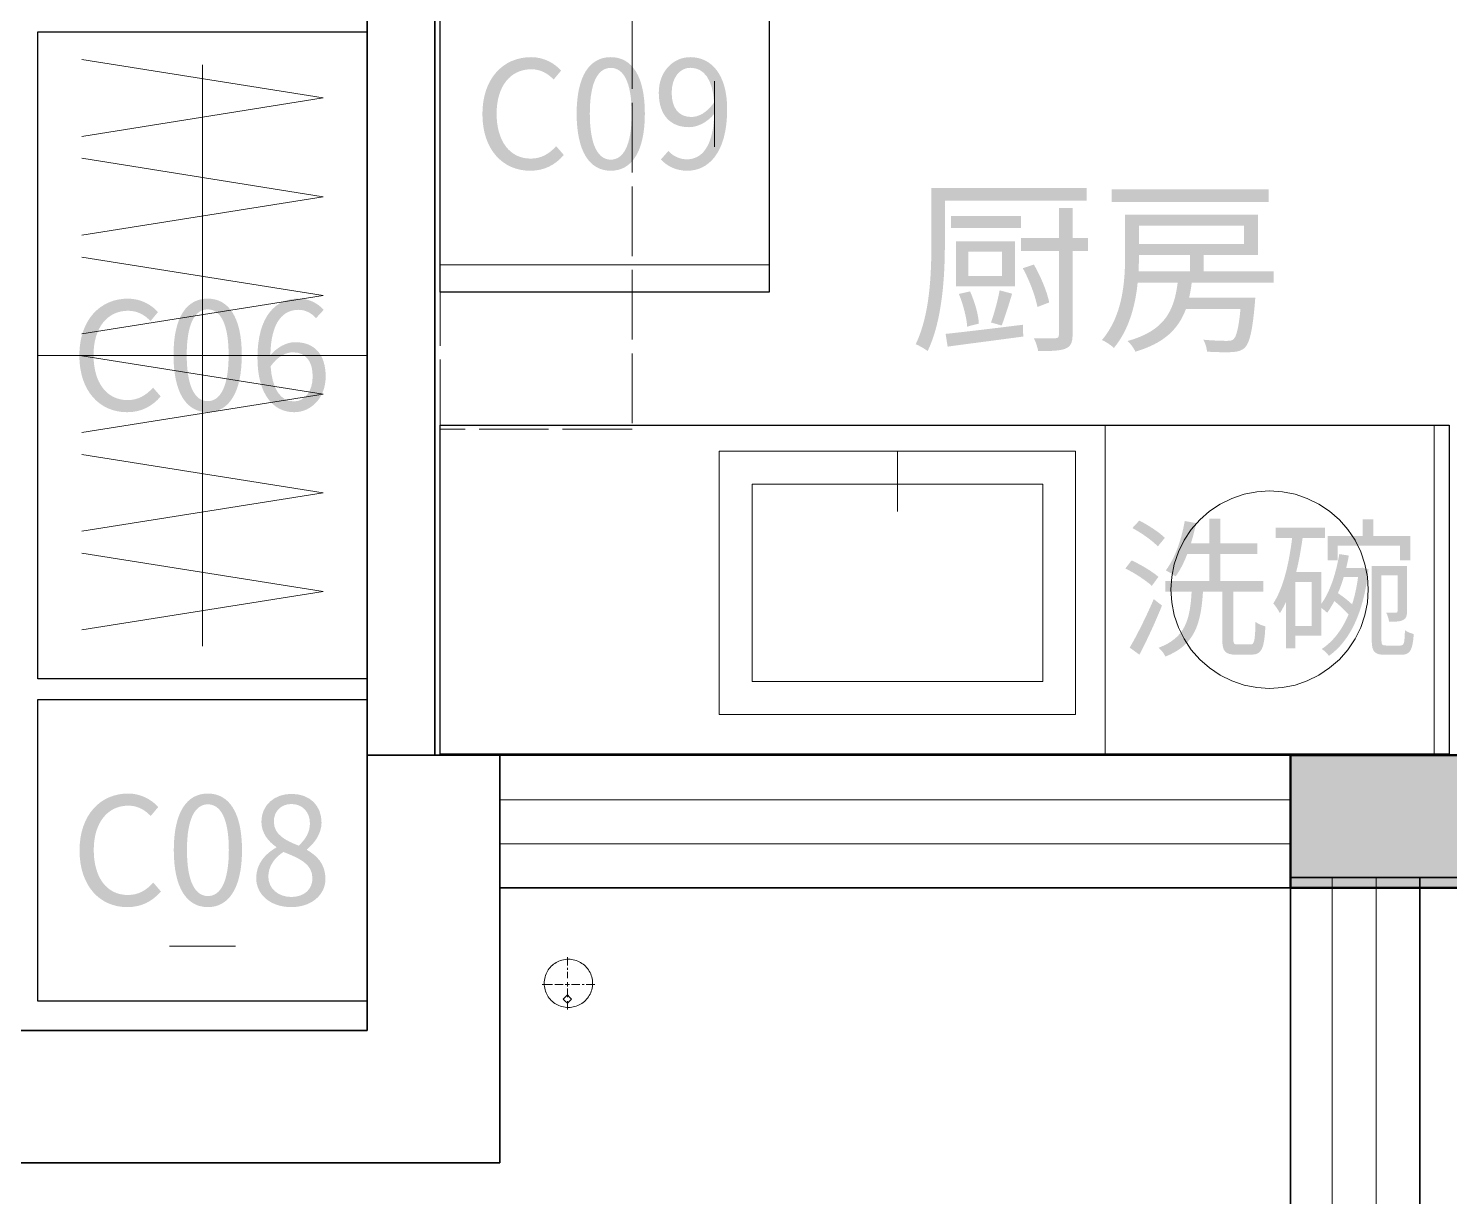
# Model space of a CAD drawing. Header units: millimetres. Extents: x -4600 to 229000, y -4300 to 19460.
# Drawn here: x 45732 to 48324, y 3566 to 5696 of the extents above; entities that cross this region are included whole.
import ezdxf

# ---------------------------------------------------------------- set-up
doc = ezdxf.new("R2010")
doc.units = ezdxf.units.MM
doc.header["$LTSCALE"] = 100
doc.linetypes.add('DASHED', pattern=[1.524, 1.27, -0.254])
for name, color, linetype, lineweight in [('A-APPLIANCE', 4, 'Continuous', 18), ('A-CAB-UPPER', 32, 'DASHED', 13), ('A-CABINET', 32, 'Continuous', 25), ('A-EX-SERVICE', 6, 'Continuous', 13), ('A-EX-STRUCT', 7, 'Continuous', 50), ('A-EX-WALL', 7, 'Continuous', 35), ('A-EX-WINDOW', 4, 'Continuous', 18), ('A-SANITARY', 4, 'Continuous', 18), ('A-TEXT', 7, 'Continuous', 18), ('R2-DETAIL', 7, 'Continuous', 13)]:
    doc.layers.add(name, color=color, linetype=linetype, lineweight=lineweight)

# ---------------------------------------------------------------- blocks, each defined once
blk = doc.blocks.new('SOURCE_PROPOSED')
at = {"layer": 'A-EX-STRUCT'}
blk.add_hatch(color=256, dxfattribs=at).paths.add_polyline_path([(8931.4, 3271.9), (9172.2, 3271.9), (9172.2, 2328.5), (8033.6, 2328.5), (8033.6, 2570.8), (8931.4, 2570.8)])
at = {"layer": 'A-EX-SERVICE'}
for p, q in [((6714.8, 2187.1), (6714.8, 2202.4)), ((6714.8, 2179.4), (6714.8, 2183.2)), ((6668.7, 2152.6), (6684.1, 2152.6)), ((6684.1, 2152.6), (6687.9, 2152.6)), ((6691.8, 2152.6), (6707.1, 2152.6)), ((6711, 2152.6), (6718.6, 2152.6)), ((6714.8, 2164.1), (6714.8, 2175.6)), ((6714.8, 2148.8), (6714.8, 2156.5)), ((6722.5, 2152.6), (6737.8, 2152.6)), ((6741.7, 2152.6), (6745.5, 2152.6)), ((6749.4, 2152.6), (6764.7, 2152.6)), ((6711, 2129.7), (6707.1, 2125.9)), ((6707.1, 2125.9), (6711, 2122.1)), ((6714.8, 2133.5), (6711, 2129.7)), ((6714.8, 2129.7), (6714.8, 2145)), ((6718.6, 2129.7), (6714.8, 2133.5)), ((6722.5, 2125.9), (6718.6, 2129.7)), ((6718.6, 2122.1), (6722.5, 2125.9)), ((6711, 2122.1), (6714.8, 2118.2)), ((6714.8, 2106.8), (6714.8, 2122.1)), ((6714.8, 2118.2), (6718.6, 2122.1))]:
    blk.add_line(p, q, dxfattribs=at)
for points in [[(6716.7, 2198.5), (6713.7, 2198.4), (6710.7, 2198.1), (6707.8, 2197.6), (6705, 2197), (6702.2, 2196.1), (6699.5, 2195.1), (6696.9, 2193.9), (6694.4, 2192.5), (6692, 2191), (6689.7, 2189.4), (6687.6, 2187.6), (6685.5, 2185.7), (6683.6, 2183.6), (6681.8, 2181.4), (6680.1, 2179.1), (6678.6, 2176.8), (6677.2, 2174.3), (6676, 2171.7), (6675, 2169), (6674.1, 2166.2), (6673.5, 2163.4), (6673, 2160.5), (6672.7, 2157.6), (6672.6, 2154.6)], [(6760.9, 2154.6), (6760.8, 2157.6), (6760.5, 2160.5), (6760, 2163.4), (6759.3, 2166.2), (6758.4, 2169), (6757.4, 2171.7), (6756.2, 2174.3), (6754.9, 2176.8), (6753.3, 2179.1), (6751.7, 2181.4), (6749.9, 2183.6), (6747.9, 2185.7), (6745.9, 2187.6), (6743.7, 2189.4), (6741.4, 2191), (6739, 2192.5), (6736.5, 2193.9), (6733.9, 2195.1), (6731.2, 2196.1), (6728.5, 2197), (6725.6, 2197.6), (6722.7, 2198.1), (6719.7, 2198.4), (6716.7, 2198.5)], [(6672.6, 2154.6), (6672.7, 2151.5), (6673, 2148.6), (6673.5, 2145.7), (6674.1, 2142.9), (6675, 2140.1), (6676, 2137.4), (6677.2, 2134.9), (6678.6, 2132.4), (6680.1, 2130), (6681.8, 2127.7), (6683.6, 2125.5), (6685.5, 2123.5), (6687.6, 2121.5), (6689.7, 2119.7), (6692, 2118.1), (6694.4, 2116.6), (6696.9, 2115.2), (6699.5, 2114), (6702.2, 2113), (6705, 2112.2), (6707.8, 2111.5), (6710.7, 2111), (6713.7, 2110.7), (6716.7, 2110.6)], [(6716.7, 2110.6), (6719.7, 2110.7), (6722.7, 2111), (6725.6, 2111.5), (6728.5, 2112.2), (6731.2, 2113), (6733.9, 2114), (6736.5, 2115.2), (6739, 2116.6), (6741.4, 2118.1), (6743.7, 2119.7), (6745.9, 2121.5), (6747.9, 2123.5), (6749.9, 2125.5), (6751.7, 2127.7), (6753.3, 2130), (6754.9, 2132.4), (6756.2, 2134.9), (6757.4, 2137.4), (6758.4, 2140.1), (6759.3, 2142.9), (6760, 2145.7), (6760.5, 2148.6), (6760.8, 2151.5), (6760.9, 2154.6)]]:
    blk.add_lwpolyline(points, dxfattribs=at)
at = {"layer": 'A-EX-STRUCT'}
blk.add_lwpolyline([(8931.4, 3271.9), (9172.2, 3271.9), (9172.2, 2328.5), (8033.6, 2328.5), (8033.6, 2570.8), (8931.4, 2570.8)], close=True, dxfattribs=at)
at = {"layer": 'A-EX-WALL'}
for p, q in [((6350, 4851.4), (6350, 2068.5)), ((6472.9, 4851.4), (6472.9, 2570.8)), ((8931.4, 2570.8), (6350, 2570.8)), ((6591.9, 2328.5), (6591.9, 2570.8)), ((8033.6, 2328.5), (8033.6, 2570.8)), ((8270, 2347.6), (8033.6, 2347.6)), ((8270, 2347.6), (8270, 0)), ((8270, 2347.6), (9271.6, 2347.6)), ((6591.9, 2328.5), (6591.9, 1827.6)), ((8033.6, 2328.5), (6591.9, 2328.5)), ((8033.6, -240.9), (8033.6, 2328.5)), ((6350, 2068.5), (2720, 2068.5)), ((6591.9, 1827.6), (4601.6, 1827.6))]:
    blk.add_line(p, q, dxfattribs=at)
at = {"layer": 'A-EX-WINDOW'}
for p, q in [((8033.6, 2489.4), (6591.9, 2489.4)), ((8033.6, 2408.8), (6591.9, 2408.8)), ((8109.9, 0), (8109.9, 2347.6)), ((8189.9, 0), (8189.9, 2347.6))]:
    blk.add_line(p, q, dxfattribs=at)
blk = doc.blocks.new('FURNITURE_DESIGN')
at = {"layer": 'A-TEXT'}
h = blk.add_hatch(color=256, dxfattribs=at)
edge = h.paths.add_edge_path()
edge.add_spline(control_points=[(6647, 3636.3), (6672.9, 3636.3), (6692.5, 3646.7), (6708.4, 3665)], knot_values=[0, 0, 0, 0, 1, 1, 1, 1], degree=3, periodic=0)
edge.add_line((6708.4, 3665), (6694.4, 3681.1))
edge.add_spline(control_points=[(6694.4, 3681.1), (6681.6, 3666.9), (6667.2, 3658.4), (6648.1, 3658.4), (6609.9, 3658.4), (6585.8, 3690.1), (6585.8, 3740.5), (6585.8, 3790.5), (6611.2, 3821.3), (6648.9, 3821.3), (6666.1, 3821.3), (6679.2, 3813.7), (6689.8, 3802.5)], knot_values=[0, 0, 0, 0, 1, 1, 1, 2, 2, 2, 3, 3, 3, 4, 4, 4, 4], degree=3, periodic=0)
edge.add_line((6689.8, 3802.5), (6703.4, 3818.9))
edge.add_spline(control_points=[(6703.4, 3818.9), (6692, 3831.7), (6672.9, 3843.4), (6648.6, 3843.4), (6597.9, 3843.4), (6559.9, 3804.4), (6559.9, 3739.7), (6559.9, 3674.8), (6597, 3636.3), (6647, 3636.3)], knot_values=[0, 0, 0, 0, 1, 1, 1, 2, 2, 2, 3, 3, 3, 3], degree=3, periodic=0)
h = blk.add_hatch(color=256, dxfattribs=at)
edge = h.paths.add_edge_path()
edge.add_spline(control_points=[(6794, 3636.3), (6832, 3636.3), (6856.2, 3670.7), (6856.2, 3740.5), (6856.2, 3809.9), (6832, 3843.4), (6794, 3843.4), (6755.8, 3843.4), (6731.8, 3809.9), (6731.8, 3740.5), (6731.8, 3670.7), (6755.8, 3636.3), (6794, 3636.3)], knot_values=[0, 0, 0, 0, 1, 1, 1, 2, 2, 2, 3, 3, 3, 4, 4, 4, 4], degree=3, periodic=0)
edge = h.paths.add_edge_path(flags=0)
edge.add_spline(control_points=[(6794, 3656.5), (6771.4, 3656.5), (6755.8, 3681.9), (6755.8, 3740.5), (6755.8, 3798.9), (6771.4, 3823.8), (6794, 3823.8), (6816.7, 3823.8), (6832.2, 3798.9), (6832.2, 3740.5), (6832.2, 3681.9), (6816.7, 3656.5), (6794, 3656.5)], knot_values=[0, 0, 0, 0, 1, 1, 1, 2, 2, 2, 3, 3, 3, 4, 4, 4, 4], degree=3, periodic=0)
h = blk.add_hatch(color=256, dxfattribs=at)
edge = h.paths.add_edge_path()
edge.add_spline(control_points=[(6933.7, 3636.3), (6971.1, 3636.3), (7006.3, 3667.4), (7006.3, 3748.5), (7006.3, 3812), (6977.4, 3843.4), (6938.9, 3843.4), (6907.8, 3843.4), (6881.6, 3817.5), (6881.6, 3778.5), (6881.6, 3737.3), (6903.4, 3715.7), (6936.7, 3715.7), (6953.4, 3715.7), (6970.6, 3725.3), (6982.8, 3740)], knot_values=[0, 0, 0, 0, 1, 1, 1, 2, 2, 2, 3, 3, 3, 4, 4, 4, 5, 5, 5, 5], degree=3, periodic=0)
edge.add_spline(control_points=[(6982.8, 3740), (6980.9, 3678.1), (6958.6, 3657.1), (6932.9, 3657.1), (6919.8, 3657.1), (6907.8, 3662.8), (6899.1, 3672.3)], knot_values=[0, 0, 0, 0, 1, 1, 1, 2, 2, 2, 2], degree=3, periodic=0)
edge.add_line((6899.1, 3672.3), (6885.4, 3656.8))
edge.add_spline(control_points=[(6885.4, 3656.8), (6896.6, 3645.1), (6911.9, 3636.3), (6933.7, 3636.3)], knot_values=[0, 0, 0, 0, 1, 1, 1, 1], degree=3, periodic=0)
edge = h.paths.add_edge_path(flags=0)
edge.add_spline(control_points=[(6982.6, 3761), (6969.2, 3741.9), (6954.2, 3734.3), (6940.8, 3734.3), (6917.1, 3734.3), (6905.1, 3751.7), (6905.1, 3778.5), (6905.1, 3806), (6919.8, 3824), (6939.2, 3824), (6964.6, 3824), (6979.8, 3802.2), (6982.6, 3761)], knot_values=[0, 0, 0, 0, 1, 1, 1, 2, 2, 2, 3, 3, 3, 4, 4, 4, 4], degree=3, periodic=0)
h = blk.add_hatch(color=256, dxfattribs=at)
edge = h.paths.add_edge_path()
edge.add_line((7378.8, 3604.8), (7378.8, 3503.5))
edge.add_spline(control_points=[(7378.8, 3503.5), (7378.8, 3449.6), (7376.4, 3373.9), (7350.2, 3320)], knot_values=[0, 0, 0, 0, 1, 1, 1, 1], degree=3, periodic=0)
edge.add_spline(control_points=[(7350.2, 3320), (7356.3, 3317.6), (7367.6, 3311.1), (7372, 3307.4)], knot_values=[0, 0, 0, 0, 1, 1, 1, 1], degree=3, periodic=0)
edge.add_spline(control_points=[(7372, 3307.4), (7399.3, 3363.7), (7403.4, 3446.9), (7403.4, 3503.5)], knot_values=[0, 0, 0, 0, 1, 1, 1, 1], degree=3, periodic=0)
edge.add_line((7403.4, 3503.5), (7403.4, 3581.9))
edge.add_line((7403.4, 3581.9), (7661.9, 3581.9))
edge.add_line((7661.9, 3581.9), (7661.9, 3604.8))
edge.add_line((7661.9, 3604.8), (7378.8, 3604.8))
edge = h.paths.add_edge_path(flags=0)
edge.add_line((7611.4, 3568.3), (7611.4, 3513.4))
edge.add_line((7611.4, 3513.4), (7542.5, 3513.4))
edge.add_line((7542.5, 3513.4), (7542.5, 3489.8))
edge.add_line((7542.5, 3489.8), (7611.4, 3489.8))
edge.add_line((7611.4, 3489.8), (7611.4, 3337.4))
edge.add_spline(control_points=[(7611.4, 3337.4), (7611.4, 3332.6), (7610, 3330.9), (7604.9, 3330.9)], knot_values=[0, 0, 0, 0, 1, 1, 1, 1], degree=3, periodic=0)
edge.add_spline(control_points=[(7604.9, 3330.9), (7599.8, 3330.6), (7583.4, 3330.6), (7565.7, 3330.9)], knot_values=[0, 0, 0, 0, 1, 1, 1, 1], degree=3, periodic=0)
edge.add_spline(control_points=[(7565.7, 3330.9), (7569.1, 3324.4), (7572.5, 3313.9), (7573.6, 3307.4)], knot_values=[0, 0, 0, 0, 1, 1, 1, 1], degree=3, periodic=0)
edge.add_spline(control_points=[(7573.6, 3307.4), (7598.1, 3307.4), (7613.8, 3308.1), (7623.3, 3311.8)], knot_values=[0, 0, 0, 0, 1, 1, 1, 1], degree=3, periodic=0)
edge.add_spline(control_points=[(7623.3, 3311.8), (7632.9, 3315.9), (7636.3, 3322.7), (7636.3, 3337.4)], knot_values=[0, 0, 0, 0, 1, 1, 1, 1], degree=3, periodic=0)
edge.add_line((7636.3, 3337.4), (7636.3, 3489.8))
edge.add_line((7636.3, 3489.8), (7664.6, 3489.8))
edge.add_line((7664.6, 3489.8), (7664.6, 3513.4))
edge.add_line((7664.6, 3513.4), (7636.3, 3513.4))
edge.add_line((7636.3, 3513.4), (7636.3, 3568.3))
edge.add_line((7636.3, 3568.3), (7611.4, 3568.3))
edge = h.paths.add_edge_path(flags=0)
edge.add_spline(control_points=[(7545.6, 3458.5), (7557.9, 3436.3), (7568.8, 3406.6), (7572.2, 3387.9)], knot_values=[0, 0, 0, 0, 1, 1, 1, 1], degree=3, periodic=0)
edge.add_line((7572.2, 3387.9), (7593.7, 3396.1))
edge.add_spline(control_points=[(7593.7, 3396.1), (7590.3, 3414.5), (7578.3, 3443.8), (7565.7, 3465.3)], knot_values=[0, 0, 0, 0, 1, 1, 1, 1], degree=3, periodic=0)
edge.add_line((7565.7, 3465.3), (7545.6, 3458.5))
h.paths.add_polyline_path([(7423.5, 3507.6), (7423.5, 3425.4), (7531.3, 3425.4), (7531.3, 3507.6), (7423.5, 3507.6)], flags=0)
h.paths.add_polyline_path([(7446.3, 3488.8), (7507.7, 3488.8), (7507.7, 3444.5), (7446.3, 3444.5), (7446.3, 3488.8)], flags=0)
edge = h.paths.add_edge_path(flags=0)
edge.add_line((7404.7, 3338.8), (7408.5, 3315.6))
edge.add_spline(control_points=[(7408.5, 3315.6), (7445.3, 3320.7), (7496.8, 3327.2), (7546.3, 3334)], knot_values=[0, 0, 0, 0, 1, 1, 1, 1], degree=3, periodic=0)
edge.add_line((7546.3, 3334), (7545.9, 3355.5))
edge.add_spline(control_points=[(7545.9, 3355.5), (7493.7, 3349), (7439.9, 3342.5), (7404.7, 3338.8)], knot_values=[0, 0, 0, 0, 1, 1, 1, 1], degree=3, periodic=0)
h.paths.add_polyline_path([(7414.6, 3553.6), (7414.6, 3532.1), (7542.2, 3532.1), (7542.2, 3553.6), (7414.6, 3553.6)], flags=0)
edge = h.paths.add_edge_path(flags=0)
edge.add_spline(control_points=[(7503.3, 3418.2), (7500.2, 3400.8), (7493.1, 3375.2), (7487.6, 3359.6)], knot_values=[0, 0, 0, 0, 1, 1, 1, 1], degree=3, periodic=0)
edge.add_line((7487.6, 3359.6), (7507, 3354.1))
edge.add_spline(control_points=[(7507, 3354.1), (7512.8, 3368.8), (7520, 3392), (7526.1, 3412.1)], knot_values=[0, 0, 0, 0, 1, 1, 1, 1], degree=3, periodic=0)
edge.add_line((7526.1, 3412.1), (7503.3, 3418.2))
edge = h.paths.add_edge_path(flags=0)
edge.add_spline(control_points=[(7428.9, 3411.7), (7436.8, 3392.6), (7443.3, 3367.7), (7444, 3352.1)], knot_values=[0, 0, 0, 0, 1, 1, 1, 1], degree=3, periodic=0)
edge.add_line((7444, 3352.1), (7465.4, 3357.5))
edge.add_spline(control_points=[(7465.4, 3357.5), (7464.8, 3373.2), (7457.9, 3397.4), (7449.4, 3416.2)], knot_values=[0, 0, 0, 0, 1, 1, 1, 1], degree=3, periodic=0)
edge.add_line((7449.4, 3416.2), (7428.9, 3411.7))
for points in [[(7707.6, 3602.4), (7707.6, 3579.2), (7994.1, 3579.2), (7994.1, 3602.4), (7707.6, 3602.4)], [(8101.5, 2970), (8101.5, 2925.8), (8120, 2925.8), (8120, 2952.6), (8233.3, 2952.6), (8233.3, 2925.8), (8252.4, 2925.8), (8252.4, 2970), (8184.7, 2970), (8184.7, 3000.9), (8165.3, 3000.9), (8165.3, 2970), (8101.5, 2970)]]:
    blk.add_hatch(color=256, dxfattribs=at).paths.add_polyline_path(points)
h = blk.add_hatch(color=256, dxfattribs=at)
edge = h.paths.add_edge_path()
edge.add_line((7732.1, 3556), (7732.1, 3480))
edge.add_spline(control_points=[(7732.1, 3480), (7732.1, 3433.9), (7727.7, 3371.8), (7689.9, 3327.5)], knot_values=[0, 0, 0, 0, 1, 1, 1, 1], degree=3, periodic=0)
edge.add_spline(control_points=[(7689.9, 3327.5), (7696.3, 3325.1), (7707.3, 3317.6), (7711.7, 3313.2)], knot_values=[0, 0, 0, 0, 1, 1, 1, 1], degree=3, periodic=0)
edge.add_spline(control_points=[(7711.7, 3313.2), (7739.3, 3346.3), (7750.9, 3390.9), (7755, 3431.9)], knot_values=[0, 0, 0, 0, 1, 1, 1, 1], degree=3, periodic=0)
edge.add_line((7755, 3431.9), (7828, 3431.9))
edge.add_spline(control_points=[(7828, 3431.9), (7821.5, 3381), (7804.5, 3344.6), (7736.6, 3325.8)], knot_values=[0, 0, 0, 0, 1, 1, 1, 1], degree=3, periodic=0)
edge.add_spline(control_points=[(7736.6, 3325.8), (7741.7, 3321.4), (7748.5, 3312.2), (7750.9, 3306.4)], knot_values=[0, 0, 0, 0, 1, 1, 1, 1], degree=3, periodic=0)
edge.add_spline(control_points=[(7750.9, 3306.4), (7804.1, 3322), (7829.7, 3348.3), (7843, 3384.1)], knot_values=[0, 0, 0, 0, 1, 1, 1, 1], degree=3, periodic=0)
edge.add_line((7843, 3384.1), (7942.6, 3384.1))
edge.add_spline(control_points=[(7942.6, 3384.1), (7939.2, 3349), (7935.1, 3334), (7930, 3329.2)], knot_values=[0, 0, 0, 0, 1, 1, 1, 1], degree=3, periodic=0)
edge.add_spline(control_points=[(7930, 3329.2), (7926.9, 3326.5), (7923.5, 3326.1), (7917.3, 3326.1), (7910.9, 3326.1), (7893.1, 3326.5), (7874.7, 3328.2)], knot_values=[0, 0, 0, 0, 1, 1, 1, 2, 2, 2, 2], degree=3, periodic=0)
edge.add_spline(control_points=[(7874.7, 3328.2), (7878.5, 3322), (7881.2, 3312.8), (7881.5, 3306.4)], knot_values=[0, 0, 0, 0, 1, 1, 1, 1], degree=3, periodic=0)
edge.add_spline(control_points=[(7881.5, 3306.4), (7900.6, 3305.3), (7919.1, 3305), (7927.9, 3305.7), (7937.8, 3306.4), (7944.6, 3308.1), (7950.8, 3313.9)], knot_values=[0, 0, 0, 0, 1, 1, 1, 2, 2, 2, 2], degree=3, periodic=0)
edge.add_spline(control_points=[(7950.8, 3313.9), (7959.3, 3322.7), (7964.4, 3343.9), (7968.8, 3394.3)], knot_values=[0, 0, 0, 0, 1, 1, 1, 1], degree=3, periodic=0)
edge.add_spline(control_points=[(7968.8, 3394.3), (7969.2, 3397.4), (7969.5, 3404.6), (7969.5, 3404.6)], knot_values=[0, 0, 0, 0, 1, 1, 1, 1], degree=3, periodic=0)
edge.add_line((7969.5, 3404.6), (7848.8, 3404.6))
edge.add_spline(control_points=[(7848.8, 3404.6), (7850.8, 3413.1), (7852.5, 3422.3), (7853.6, 3431.9)], knot_values=[0, 0, 0, 0, 1, 1, 1, 1], degree=3, periodic=0)
edge.add_line((7853.6, 3431.9), (8003, 3431.9))
edge.add_line((8003, 3431.9), (8003, 3452.7))
edge.add_line((8003, 3452.7), (7875.4, 3452.7))
edge.add_line((7875.4, 3452.7), (7875.4, 3482.7))
edge.add_line((7875.4, 3482.7), (7974.3, 3482.7))
edge.add_line((7974.3, 3482.7), (7974.3, 3556))
edge.add_line((7974.3, 3556), (7732.1, 3556))
h.paths.add_polyline_path([(7757.4, 3536.2), (7949.1, 3536.2), (7949.1, 3502.5), (7757.4, 3502.5), (7757.4, 3536.2)], flags=0)
edge = h.paths.add_edge_path(flags=0)
edge.add_line((7757.4, 3482.7), (7850.2, 3482.7))
edge.add_line((7850.2, 3482.7), (7850.2, 3452.7))
edge.add_line((7850.2, 3452.7), (7756.7, 3452.7))
edge.add_spline(control_points=[(7756.7, 3452.7), (7757, 3462.2), (7757.4, 3471.1), (7757.4, 3479.6)], knot_values=[0, 0, 0, 0, 1, 1, 1, 1], degree=3, periodic=0)
edge.add_line((7757.4, 3479.6), (7757.4, 3482.7))
h = blk.add_hatch(color=256, dxfattribs=at)
edge = h.paths.add_edge_path()
edge.add_spline(control_points=[(5911.7, 3196), (5937.6, 3196), (5957.3, 3206.4), (5973.1, 3224.7)], knot_values=[0, 0, 0, 0, 1, 1, 1, 1], degree=3, periodic=0)
edge.add_line((5973.1, 3224.7), (5959.2, 3240.8))
edge.add_spline(control_points=[(5959.2, 3240.8), (5946.3, 3226.6), (5931.9, 3218.1), (5912.8, 3218.1), (5874.6, 3218.1), (5850.6, 3249.8), (5850.6, 3300.3), (5850.6, 3350.2), (5875.9, 3381), (5913.6, 3381), (5930.8, 3381), (5943.9, 3373.4), (5954.5, 3362.2)], knot_values=[0, 0, 0, 0, 1, 1, 1, 2, 2, 2, 3, 3, 3, 4, 4, 4, 4], degree=3, periodic=0)
edge.add_line((5954.5, 3362.2), (5968.2, 3378.6))
edge.add_spline(control_points=[(5968.2, 3378.6), (5956.7, 3391.4), (5937.6, 3403.1), (5913.3, 3403.1), (5862.6, 3403.1), (5824.7, 3364.1), (5824.7, 3299.4), (5824.7, 3234.5), (5861.8, 3196), (5911.7, 3196)], knot_values=[0, 0, 0, 0, 1, 1, 1, 2, 2, 2, 3, 3, 3, 3], degree=3, periodic=0)
h = blk.add_hatch(color=256, dxfattribs=at)
edge = h.paths.add_edge_path()
edge.add_spline(control_points=[(6058.8, 3196), (6096.7, 3196), (6121, 3230.4), (6121, 3300.3), (6121, 3369.6), (6096.7, 3403.1), (6058.8, 3403.1), (6020.6, 3403.1), (5996.5, 3369.6), (5996.5, 3300.3), (5996.5, 3230.4), (6020.6, 3196), (6058.8, 3196)], knot_values=[0, 0, 0, 0, 1, 1, 1, 2, 2, 2, 3, 3, 3, 4, 4, 4, 4], degree=3, periodic=0)
edge = h.paths.add_edge_path(flags=0)
edge.add_spline(control_points=[(6058.8, 3216.2), (6036.1, 3216.2), (6020.6, 3241.6), (6020.6, 3300.3), (6020.6, 3358.7), (6036.1, 3383.5), (6058.8, 3383.5), (6081.4, 3383.5), (6097, 3358.7), (6097, 3300.3), (6097, 3241.6), (6081.4, 3216.2), (6058.8, 3216.2)], knot_values=[0, 0, 0, 0, 1, 1, 1, 2, 2, 2, 3, 3, 3, 4, 4, 4, 4], degree=3, periodic=0)
h = blk.add_hatch(color=256, dxfattribs=at)
edge = h.paths.add_edge_path()
edge.add_spline(control_points=[(6216.5, 3196), (6247.6, 3196), (6274, 3222.2), (6274, 3261), (6274, 3303), (6252.2, 3323.7), (6218.4, 3323.7), (6202.8, 3323.7), (6185.4, 3314.7), (6173.1, 3299.7)], knot_values=[0, 0, 0, 0, 1, 1, 1, 2, 2, 2, 3, 3, 3, 3], degree=3, periodic=0)
edge.add_spline(control_points=[(6173.1, 3299.7), (6174.2, 3361.7), (6196.8, 3382.7), (6224.7, 3382.7), (6236.7, 3382.7), (6248.7, 3376.7), (6256.3, 3367.4)], knot_values=[0, 0, 0, 0, 1, 1, 1, 2, 2, 2, 2], degree=3, periodic=0)
edge.add_line((6256.3, 3367.4), (6270.5, 3382.7))
edge.add_spline(control_points=[(6270.5, 3382.7), (6259.3, 3394.7), (6244.3, 3403.1), (6223.6, 3403.1), (6184.8, 3403.1), (6149.6, 3373.4), (6149.6, 3295.1), (6149.6, 3229), (6178.3, 3196), (6216.5, 3196)], knot_values=[0, 0, 0, 0, 1, 1, 1, 2, 2, 2, 3, 3, 3, 3], degree=3, periodic=0)
edge = h.paths.add_edge_path(flags=0)
edge.add_spline(control_points=[(6173.6, 3279.8), (6186.7, 3298.3), (6202, 3305.2), (6214.3, 3305.2), (6238.6, 3305.2), (6250.3, 3288), (6250.3, 3261), (6250.3, 3233.7), (6235.6, 3215.7), (6216.5, 3215.7), (6191.4, 3215.7), (6176.4, 3238.3), (6173.6, 3279.8)], knot_values=[0, 0, 0, 0, 1, 1, 1, 2, 2, 2, 3, 3, 3, 4, 4, 4, 4], degree=3, periodic=0)
h = blk.add_hatch(color=256, dxfattribs=at)
edge = h.paths.add_edge_path()
edge.add_spline(control_points=[(7745.4, 2984.8), (7762.3, 2975.8), (7782.2, 2961.6), (7791.8, 2951.2)], knot_values=[0, 0, 0, 0, 1, 1, 1, 1], degree=3, periodic=0)
edge.add_line((7791.8, 2951.2), (7804.6, 2967))
edge.add_spline(control_points=[(7804.6, 2967), (7794.8, 2976.8), (7774.3, 2990.2), (7758, 2998.4)], knot_values=[0, 0, 0, 0, 1, 1, 1, 1], degree=3, periodic=0)
edge.add_line((7758, 2998.4), (7745.4, 2984.8))
h = blk.add_hatch(color=256, dxfattribs=at)
edge = h.paths.add_edge_path()
edge.add_spline(control_points=[(7840.9, 2997.6), (7834.9, 2962.9), (7822.9, 2929.4), (7806.3, 2907.5)], knot_values=[0, 0, 0, 0, 1, 1, 1, 1], degree=3, periodic=0)
edge.add_spline(control_points=[(7806.3, 2907.5), (7811.4, 2905.1), (7820.4, 2899.4), (7824.3, 2896.6)], knot_values=[0, 0, 0, 0, 1, 1, 1, 1], degree=3, periodic=0)
edge.add_spline(control_points=[(7824.3, 2896.6), (7832.2, 2907.5), (7839.5, 2921.7), (7845.5, 2937.3)], knot_values=[0, 0, 0, 0, 1, 1, 1, 1], degree=3, periodic=0)
edge.add_line((7845.5, 2937.3), (7885.9, 2937.3))
edge.add_line((7885.9, 2937.3), (7885.9, 2888.4))
edge.add_line((7885.9, 2888.4), (7805.7, 2888.4))
edge.add_line((7805.7, 2888.4), (7805.7, 2868.8))
edge.add_line((7805.7, 2868.8), (7853.5, 2868.8))
edge.add_spline(control_points=[(7853.5, 2868.8), (7850.5, 2817.8), (7842.3, 2784.8), (7793.2, 2766.5)], knot_values=[0, 0, 0, 0, 1, 1, 1, 1], degree=3, periodic=0)
edge.add_spline(control_points=[(7793.2, 2766.5), (7797.8, 2762.9), (7803.5, 2755.3), (7805.7, 2750.4)], knot_values=[0, 0, 0, 0, 1, 1, 1, 1], degree=3, periodic=0)
edge.add_spline(control_points=[(7805.7, 2750.4), (7859.7, 2771.9), (7870.4, 2810.1), (7874.2, 2868.8)], knot_values=[0, 0, 0, 0, 1, 1, 1, 1], degree=3, periodic=0)
edge.add_line((7874.2, 2868.8), (7909.4, 2868.8))
edge.add_line((7909.4, 2868.8), (7909.4, 2781.5))
edge.add_spline(control_points=[(7909.4, 2781.5), (7909.4, 2760.2), (7914.6, 2753.9), (7934.8, 2753.9), (7938.9, 2753.9), (7958.2, 2753.9), (7962.6, 2753.9), (7981.2, 2753.9), (7986.1, 2764.8), (7988, 2805.5)], knot_values=[0, 0, 0, 0, 1, 1, 1, 2, 2, 2, 3, 3, 3, 3], degree=3, periodic=0)
edge.add_spline(control_points=[(7988, 2805.5), (7982.5, 2806.9), (7974.1, 2810.1), (7970, 2813.7)], knot_values=[0, 0, 0, 0, 1, 1, 1, 1], degree=3, periodic=0)
edge.add_spline(control_points=[(7970, 2813.7), (7969.2, 2778.2), (7967.8, 2772.5), (7960.7, 2772.5), (7956.6, 2772.5), (7941, 2772.5), (7937.8, 2772.5), (7930.7, 2772.5), (7929.6, 2774.1), (7929.6, 2781.5)], knot_values=[0, 0, 0, 0, 1, 1, 1, 2, 2, 2, 3, 3, 3, 3], degree=3, periodic=0)
edge.add_line((7929.6, 2781.5), (7929.6, 2868.8))
edge.add_line((7929.6, 2868.8), (7984.2, 2868.8))
edge.add_line((7984.2, 2868.8), (7984.2, 2888.4))
edge.add_line((7984.2, 2888.4), (7906.1, 2888.4))
edge.add_line((7906.1, 2888.4), (7906.1, 2937.3))
edge.add_line((7906.1, 2937.3), (7973.5, 2937.3))
edge.add_line((7973.5, 2937.3), (7973.5, 2956.7))
edge.add_line((7973.5, 2956.7), (7906.1, 2956.7))
edge.add_line((7906.1, 2956.7), (7906.1, 3001.7))
edge.add_line((7906.1, 3001.7), (7885.9, 3001.7))
edge.add_line((7885.9, 3001.7), (7885.9, 2956.7))
edge.add_line((7885.9, 2956.7), (7852.1, 2956.7))
edge.add_spline(control_points=[(7852.1, 2956.7), (7855.9, 2968.7), (7859.2, 2981.2), (7861.6, 2993.8)], knot_values=[0, 0, 0, 0, 1, 1, 1, 1], degree=3, periodic=0)
edge.add_line((7861.6, 2993.8), (7840.9, 2997.6))
h = blk.add_hatch(color=256, dxfattribs=at)
edge = h.paths.add_edge_path()
edge.add_spline(control_points=[(8122.8, 2937.3), (8116.8, 2902.1), (8106.1, 2868.8), (8089.8, 2846.2)], knot_values=[0, 0, 0, 0, 1, 1, 1, 1], degree=3, periodic=0)
edge.add_line((8089.8, 2846.2), (8089.8, 2904.5))
edge.add_line((8089.8, 2904.5), (8044.2, 2904.5))
edge.add_spline(control_points=[(8044.2, 2904.5), (8049.1, 2924.2), (8052.9, 2945.2), (8055.9, 2966.8)], knot_values=[0, 0, 0, 0, 1, 1, 1, 1], degree=3, periodic=0)
edge.add_line((8055.9, 2966.8), (8096.8, 2966.8))
edge.add_line((8096.8, 2966.8), (8096.8, 2985.6))
edge.add_line((8096.8, 2985.6), (8006.8, 2985.6))
edge.add_line((8006.8, 2985.6), (8006.8, 2966.8))
edge.add_line((8006.8, 2966.8), (8036.8, 2966.8))
edge.add_spline(control_points=[(8036.8, 2966.8), (8031.1, 2920.1), (8021, 2876.2), (8002.4, 2847.2)], knot_values=[0, 0, 0, 0, 1, 1, 1, 1], degree=3, periodic=0)
edge.add_spline(control_points=[(8002.4, 2847.2), (8006.3, 2843.2), (8012.5, 2833.9), (8014.4, 2829.5)], knot_values=[0, 0, 0, 0, 1, 1, 1, 1], degree=3, periodic=0)
edge.add_spline(control_points=[(8014.4, 2829.5), (8018.5, 2835.8), (8022.1, 2842.9), (8025.6, 2850.2)], knot_values=[0, 0, 0, 0, 1, 1, 1, 1], degree=3, periodic=0)
edge.add_line((8025.6, 2850.2), (8025.6, 2765.4))
edge.add_line((8025.6, 2765.4), (8042.5, 2765.4))
edge.add_line((8042.5, 2765.4), (8042.5, 2788.3))
edge.add_line((8042.5, 2788.3), (8089.8, 2788.3))
edge.add_line((8089.8, 2788.3), (8089.8, 2839.3))
edge.add_spline(control_points=[(8089.8, 2839.3), (8093.6, 2836.6), (8098.5, 2832.5), (8100.7, 2830.3)], knot_values=[0, 0, 0, 0, 1, 1, 1, 1], degree=3, periodic=0)
edge.add_spline(control_points=[(8100.7, 2830.3), (8105.3, 2836.6), (8109.7, 2844), (8113.8, 2851.6)], knot_values=[0, 0, 0, 0, 1, 1, 1, 1], degree=3, periodic=0)
edge.add_spline(control_points=[(8113.8, 2851.6), (8123.6, 2843.7), (8133.4, 2834.4), (8139.7, 2827.3)], knot_values=[0, 0, 0, 0, 1, 1, 1, 1], degree=3, periodic=0)
edge.add_spline(control_points=[(8139.7, 2827.3), (8127.7, 2798.7), (8111.3, 2777.9), (8090.8, 2764.3)], knot_values=[0, 0, 0, 0, 1, 1, 1, 1], degree=3, periodic=0)
edge.add_spline(control_points=[(8090.8, 2764.3), (8094.9, 2761.8), (8101.5, 2755.6), (8103.9, 2751.7)], knot_values=[0, 0, 0, 0, 1, 1, 1, 1], degree=3, periodic=0)
edge.add_spline(control_points=[(8103.9, 2751.7), (8141.3, 2778.2), (8167, 2828.4), (8176.2, 2909.2)], knot_values=[0, 0, 0, 0, 1, 1, 1, 1], degree=3, periodic=0)
edge.add_line((8176.2, 2909.2), (8165.3, 2912.5))
edge.add_line((8165.3, 2912.5), (8162.1, 2911.9))
edge.add_line((8162.1, 2911.9), (8135.3, 2911.9))
edge.add_spline(control_points=[(8135.3, 2911.9), (8137.2, 2919.3), (8138.9, 2926.9), (8140.2, 2934.6)], knot_values=[0, 0, 0, 0, 1, 1, 1, 1], degree=3, periodic=0)
edge.add_line((8140.2, 2934.6), (8122.8, 2937.3))
h.paths.add_polyline_path([(8042.5, 2886.3), (8072.3, 2886.3), (8072.3, 2806.3), (8042.5, 2806.3), (8042.5, 2886.3)], flags=0)
edge = h.paths.add_edge_path(flags=0)
edge.add_line((8131, 2895.8), (8157.1, 2895.8))
edge.add_spline(control_points=[(8157.1, 2895.8), (8154.7, 2877.3), (8150.9, 2860.6), (8146.2, 2845.6)], knot_values=[0, 0, 0, 0, 1, 1, 1, 1], degree=3, periodic=0)
edge.add_spline(control_points=[(8146.2, 2845.6), (8139.1, 2852.4), (8129.6, 2859.8), (8120.3, 2866.1)], knot_values=[0, 0, 0, 0, 1, 1, 1, 1], degree=3, periodic=0)
edge.add_spline(control_points=[(8120.3, 2866.1), (8124.4, 2875.3), (8128, 2885.4), (8131, 2895.8)], knot_values=[0, 0, 0, 0, 1, 1, 1, 1], degree=3, periodic=0)
h = blk.add_hatch(color=256, dxfattribs=at)
edge = h.paths.add_edge_path()
edge.add_spline(control_points=[(7732.6, 2911.1), (7749.8, 2902.6), (7770.5, 2889), (7780.9, 2879.4)], knot_values=[0, 0, 0, 0, 1, 1, 1, 1], degree=3, periodic=0)
edge.add_line((7780.9, 2879.4), (7792.9, 2895.8))
edge.add_spline(control_points=[(7792.9, 2895.8), (7782.2, 2905.4), (7761, 2917.9), (7744, 2925.8)], knot_values=[0, 0, 0, 0, 1, 1, 1, 1], degree=3, periodic=0)
edge.add_line((7744, 2925.8), (7732.6, 2911.1))
h = blk.add_hatch(color=256, dxfattribs=at)
edge = h.paths.add_edge_path()
edge.add_line((8182, 2915.7), (8182, 2779.9))
edge.add_spline(control_points=[(8182, 2779.9), (8182, 2758.8), (8187.7, 2753.7), (8206, 2753.7), (8209.8, 2753.7), (8231.6, 2753.7), (8235.7, 2753.7), (8252.1, 2753.7), (8256.7, 2762.4), (8258.6, 2791.6)], knot_values=[0, 0, 0, 0, 1, 1, 1, 2, 2, 2, 3, 3, 3, 3], degree=3, periodic=0)
edge.add_spline(control_points=[(8258.6, 2791.6), (8253.5, 2792.7), (8246.6, 2795.4), (8242.5, 2798.4)], knot_values=[0, 0, 0, 0, 1, 1, 1, 1], degree=3, periodic=0)
edge.add_spline(control_points=[(8242.5, 2798.4), (8242, 2774.9), (8240.9, 2770.6), (8234.4, 2770.6), (8230, 2770.6), (8211.7, 2770.6), (8208.4, 2770.6), (8200.5, 2770.6), (8199.7, 2771.9), (8199.7, 2779.9)], knot_values=[0, 0, 0, 0, 1, 1, 1, 2, 2, 2, 3, 3, 3, 3], degree=3, periodic=0)
edge.add_line((8199.7, 2779.9), (8199.7, 2898.3))
edge.add_line((8199.7, 2898.3), (8229.2, 2898.3))
edge.add_line((8229.2, 2898.3), (8229.2, 2833.6))
edge.add_spline(control_points=[(8229.2, 2833.6), (8229.2, 2831.4), (8228.6, 2830.6), (8226.2, 2830.3)], knot_values=[0, 0, 0, 0, 1, 1, 1, 1], degree=3, periodic=0)
edge.add_spline(control_points=[(8226.2, 2830.3), (8224, 2830.3), (8217.2, 2830.3), (8208.4, 2830.3)], knot_values=[0, 0, 0, 0, 1, 1, 1, 1], degree=3, periodic=0)
edge.add_spline(control_points=[(8208.4, 2830.3), (8210.9, 2825.7), (8213.1, 2818.9), (8213.6, 2814)], knot_values=[0, 0, 0, 0, 1, 1, 1, 1], degree=3, periodic=0)
edge.add_spline(control_points=[(8213.6, 2814), (8225.9, 2814), (8234.1, 2814.2), (8239.5, 2817.2)], knot_values=[0, 0, 0, 0, 1, 1, 1, 1], degree=3, periodic=0)
edge.add_spline(control_points=[(8239.5, 2817.2), (8245, 2820), (8246.4, 2825.1), (8246.4, 2833.3)], knot_values=[0, 0, 0, 0, 1, 1, 1, 1], degree=3, periodic=0)
edge.add_line((8246.4, 2833.3), (8246.4, 2915.7))
edge.add_line((8246.4, 2915.7), (8182, 2915.7))
h = blk.add_hatch(color=256, dxfattribs=at)
edge = h.paths.add_edge_path()
edge.add_line((7740.5, 2766.8), (7758.2, 2753.9))
edge.add_spline(control_points=[(7758.2, 2753.9), (7771.9, 2779.9), (7787.7, 2814.2), (7799.4, 2843.4)], knot_values=[0, 0, 0, 0, 1, 1, 1, 1], degree=3, periodic=0)
edge.add_line((7799.4, 2843.4), (7784.4, 2855.2))
edge.add_spline(control_points=[(7784.4, 2855.2), (7771.1, 2824.1), (7753.1, 2788), (7740.5, 2766.8)], knot_values=[0, 0, 0, 0, 1, 1, 1, 1], degree=3, periodic=0)
h = blk.add_hatch(color=256, dxfattribs=at)
edge = h.paths.add_edge_path()
edge.add_spline(control_points=[(5912.1, 2293.6), (5938, 2293.6), (5957.7, 2303.9), (5973.5, 2322.2)], knot_values=[0, 0, 0, 0, 1, 1, 1, 1], degree=3, periodic=0)
edge.add_line((5973.5, 2322.2), (5959.6, 2338.3))
edge.add_spline(control_points=[(5959.6, 2338.3), (5946.8, 2324.1), (5932.3, 2315.7), (5913.2, 2315.7), (5875, 2315.7), (5851, 2347.3), (5851, 2397.8), (5851, 2447.7), (5876.4, 2478.6), (5914, 2478.6), (5931.2, 2478.6), (5944.3, 2470.9), (5954.9, 2459.7)], knot_values=[0, 0, 0, 0, 1, 1, 1, 2, 2, 2, 3, 3, 3, 4, 4, 4, 4], degree=3, periodic=0)
edge.add_line((5954.9, 2459.7), (5968.6, 2476.1))
edge.add_spline(control_points=[(5968.6, 2476.1), (5957.1, 2488.9), (5938, 2500.7), (5913.7, 2500.7), (5863, 2500.7), (5825.1, 2461.6), (5825.1, 2397), (5825.1, 2332), (5862.2, 2293.6), (5912.1, 2293.6)], knot_values=[0, 0, 0, 0, 1, 1, 1, 2, 2, 2, 3, 3, 3, 3], degree=3, periodic=0)
h = blk.add_hatch(color=256, dxfattribs=at)
edge = h.paths.add_edge_path()
edge.add_spline(control_points=[(6059.2, 2293.6), (6097.1, 2293.6), (6121.4, 2327.9), (6121.4, 2397.8), (6121.4, 2467.1), (6097.1, 2500.7), (6059.2, 2500.7), (6021, 2500.7), (5997, 2467.1), (5997, 2397.8), (5997, 2327.9), (6021, 2293.6), (6059.2, 2293.6)], knot_values=[0, 0, 0, 0, 1, 1, 1, 2, 2, 2, 3, 3, 3, 4, 4, 4, 4], degree=3, periodic=0)
edge = h.paths.add_edge_path(flags=0)
edge.add_spline(control_points=[(6059.2, 2313.8), (6036.5, 2313.8), (6021, 2339.1), (6021, 2397.8), (6021, 2456.2), (6036.5, 2481), (6059.2, 2481), (6081.8, 2481), (6097.4, 2456.2), (6097.4, 2397.8), (6097.4, 2339.1), (6081.8, 2313.8), (6059.2, 2313.8)], knot_values=[0, 0, 0, 0, 1, 1, 1, 2, 2, 2, 3, 3, 3, 4, 4, 4, 4], degree=3, periodic=0)
h = blk.add_hatch(color=256, dxfattribs=at)
edge = h.paths.add_edge_path()
edge.add_spline(control_points=[(6211.1, 2293.6), (6248.5, 2293.6), (6273.6, 2316.2), (6273.6, 2345.1), (6273.6, 2372.7), (6257.5, 2387.7), (6240.1, 2397.8)], knot_values=[0, 0, 0, 0, 1, 1, 1, 2, 2, 2, 2], degree=3, periodic=0)
edge.add_line((6240.1, 2397.8), (6240.1, 2399.2))
edge.add_spline(control_points=[(6240.1, 2399.2), (6251.8, 2408.4), (6266.5, 2426.4), (6266.5, 2447.5), (6266.5, 2478.3), (6245.8, 2500.1), (6211.7, 2500.1), (6180.6, 2500.1), (6156.8, 2479.6), (6156.8, 2449.4), (6156.8, 2428.4), (6169.4, 2413.3), (6183.9, 2403.3)], knot_values=[0, 0, 0, 0, 1, 1, 1, 2, 2, 2, 3, 3, 3, 4, 4, 4, 4], degree=3, periodic=0)
edge.add_line((6183.9, 2403.3), (6183.9, 2402.2))
edge.add_spline(control_points=[(6183.9, 2402.2), (6165.6, 2392.3), (6147.3, 2373.5), (6147.3, 2346.8), (6147.3, 2315.9), (6174, 2293.6), (6211.1, 2293.6)], knot_values=[0, 0, 0, 0, 1, 1, 1, 2, 2, 2, 2], degree=3, periodic=0)
edge = h.paths.add_edge_path(flags=0)
edge.add_spline(control_points=[(6211.4, 2312.1), (6187.4, 2312.1), (6169.4, 2327.7), (6169.4, 2349), (6169.4, 2368.1), (6180.9, 2383.9), (6197, 2394.2)], knot_values=[0, 0, 0, 0, 1, 1, 1, 2, 2, 2, 2], degree=3, periodic=0)
edge.add_spline(control_points=[(6197, 2394.2), (6225.3, 2382.8), (6249.9, 2373), (6249.9, 2346), (6249.9, 2326), (6234.6, 2312.1), (6211.4, 2312.1)], knot_values=[0, 0, 0, 0, 1, 1, 1, 2, 2, 2, 2], degree=3, periodic=0)
edge = h.paths.add_edge_path(flags=0)
edge.add_spline(control_points=[(6224.8, 2405.7), (6201, 2415), (6179.5, 2425.6), (6179.5, 2449.4), (6179.5, 2468.7), (6192.9, 2481.6), (6211.4, 2481.6), (6232.7, 2481.6), (6245.3, 2466), (6245.3, 2446.1), (6245.3, 2431.4), (6238.2, 2417.7), (6224.8, 2405.7)], knot_values=[0, 0, 0, 0, 1, 1, 1, 2, 2, 2, 3, 3, 3, 4, 4, 4, 4], degree=3, periodic=0)
at = {"layer": 'A-APPLIANCE'}
for points in [[(6483.1, 4064.9), (7083.1, 4064.9), (7083.1, 3464.9), (6483.1, 3464.9)], [(7695.6, 3172.5), (8295.6, 3172.5), (8295.6, 2572.5), (7695.6, 2572.5)], [(8175.6, 2872.5), (8174.1, 2896), (8169.5, 2919.1), (8161.9, 2941.4), (8151.5, 2962.5), (8138.4, 2982.1), (8122.9, 2999.8), (8105.2, 3015.3), (8085.6, 3028.4), (8064.5, 3038.8), (8042.2, 3046.4), (8019.1, 3050.9), (7995.6, 3052.5), (7972.1, 3050.9), (7949, 3046.4), (7926.7, 3038.8), (7905.6, 3028.4), (7886, 3015.3), (7868.3, 2999.8), (7852.8, 2982.1), (7839.7, 2962.5), (7829.3, 2941.4), (7821.8, 2919.1), (7817.2, 2896), (7815.6, 2872.5), (7817.2, 2849), (7821.8, 2825.9), (7829.3, 2803.6), (7839.7, 2782.5), (7852.8, 2762.9), (7868.3, 2745.2), (7886, 2729.7), (7905.6, 2716.6), (7926.7, 2706.2), (7949, 2698.6), (7972.1, 2694), (7995.6, 2692.5), (8019.1, 2694), (8042.2, 2698.6), (8064.5, 2706.2), (8085.6, 2716.6), (8105.2, 2729.7), (8122.9, 2745.2), (8138.4, 2762.9), (8151.5, 2782.5), (8161.9, 2803.6), (8169.5, 2825.9), (8174.1, 2849), (8175.6, 2872.5)]]:
    blk.add_lwpolyline(points, close=True, dxfattribs=at)
at = {"layer": 'A-CAB-UPPER'}
blk.add_lwpolyline([(6483.1, 4064.9), (6833.1, 4064.9), (6833.1, 3164.9), (6483.1, 3164.9)], close=True, dxfattribs=at)
at = {"layer": 'A-CABINET'}
for points in [[(6483.1, 4064.9), (7083.1, 4064.9), (7083.1, 3414.9), (6483.1, 3414.9)], [(5749.3, 3889.6), (6349.3, 3889.6), (6349.3, 2709.6), (5749.3, 2709.6)], [(6483.1, 3172.5), (8323.1, 3172.5), (8323.1, 2572.5), (6483.1, 2572.5)], [(5749.3, 2672.1), (6349.3, 2672.1), (6349.3, 2122.1), (5749.3, 2122.1)]]:
    blk.add_lwpolyline(points, close=True, dxfattribs=at)
at = {"layer": 'A-SANITARY'}
blk.add_line((7316.9, 3124.7), (7316.9, 3014.7), dxfattribs=at)
for points in [[(6991.9, 3124.7), (7641.9, 3124.7), (7641.9, 2644.7), (6991.9, 2644.7)], [(7051.9, 3064.7), (7581.9, 3064.7), (7581.9, 2704.7), (7051.9, 2704.7)]]:
    blk.add_lwpolyline(points, close=True, dxfattribs=at)
at = {"layer": 'R2-DETAIL'}
for p, q in [((6049.3, 2769.6), (6049.3, 3829.6)), ((6983.1, 3679.9), (6983.1, 3799.9)), ((5749.3, 3299.6), (6349.3, 3299.6)), ((5989.3, 2222.1), (6109.3, 2222.1))]:
    blk.add_line(p, q, dxfattribs=at)
for points in [[(5829.3, 3699), (6269.3, 3769), (5829.3, 3839)], [(5829.3, 3519), (6269.3, 3589), (5829.3, 3659)], [(5829.3, 3339), (6269.3, 3409), (5829.3, 3479)], [(5829.3, 3159), (6269.3, 3229), (5829.3, 3299)], [(5829.3, 2979), (6269.3, 3049), (5829.3, 3119)], [(5829.3, 2799), (6269.3, 2869), (5829.3, 2939)]]:
    blk.add_lwpolyline(points, dxfattribs=at)
blk = doc.blocks.new('A02_SHEET')
for name in ['SOURCE_PROPOSED', 'FURNITURE_DESIGN']:
    blk.add_blockref(name, (0, 1800))

msp = doc.modelspace()

# ---------------------------------------------------------------- block references
msp.add_blockref('A02_SHEET', (40000, 0))

doc.saveas('drawing.dxf')
